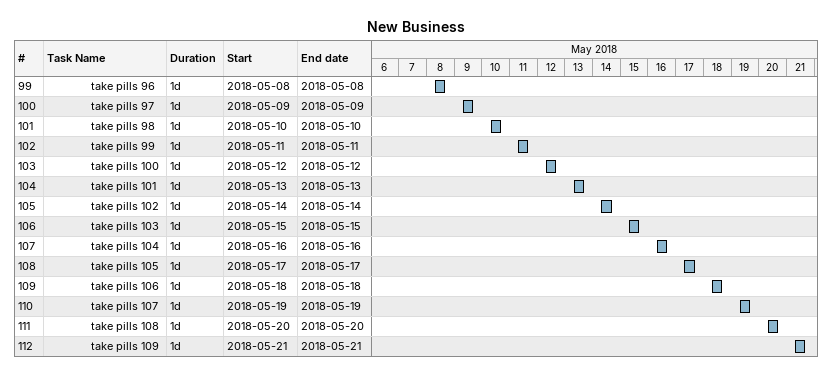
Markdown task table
New Business

| ID | Level | Task | Duration | Start | Finish |
|---|---|---|---|---|---|
| 99 | 4 | take pills 96 | 1d | 2018-05-08 | 2018-05-08 |
| 100 | 4 | take pills 97 | 1d | 2018-05-09 | 2018-05-09 |
| 101 | 4 | take pills 98 | 1d | 2018-05-10 | 2018-05-10 |
| 102 | 4 | take pills 99 | 1d | 2018-05-11 | 2018-05-11 |
| 103 | 4 | take pills 100 | 1d | 2018-05-12 | 2018-05-12 |
| 104 | 4 | take pills 101 | 1d | 2018-05-13 | 2018-05-13 |
| 105 | 4 | take pills 102 | 1d | 2018-05-14 | 2018-05-14 |
| 106 | 4 | take pills 103 | 1d | 2018-05-15 | 2018-05-15 |
| 107 | 4 | take pills 104 | 1d | 2018-05-16 | 2018-05-16 |
| 108 | 4 | take pills 105 | 1d | 2018-05-17 | 2018-05-17 |
| 109 | 4 | take pills 106 | 1d | 2018-05-18 | 2018-05-18 |
| 110 | 4 | take pills 107 | 1d | 2018-05-19 | 2018-05-19 |
| 111 | 4 | take pills 108 | 1d | 2018-05-20 | 2018-05-20 |
| 112 | 4 | take pills 109 | 1d | 2018-05-21 | 2018-05-21 |
